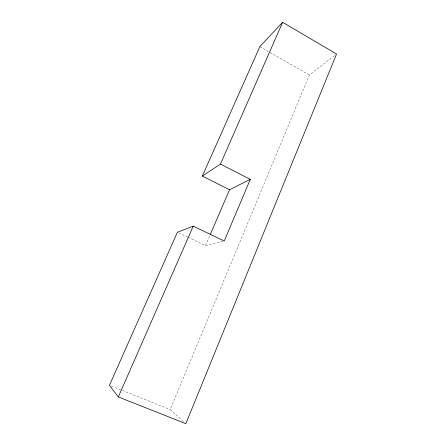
<?xml version="1.0" encoding="UTF-8"?>
<svg xmlns="http://www.w3.org/2000/svg" width="446" height="446" viewBox="0 0 446 446"><rect width="100%" height="100%" fill="white"/><g stroke="black" fill="none" stroke-linecap="round" stroke-linejoin="round"><path stroke-width="0.33" stroke-dasharray="2.23 1.67" d="M183.317 421.42L170.188 409.567L309.396 75.006L336.011 54.445M188.045 237.266L205.539 245.573L209.899 235.427M205.539 245.573L224.221 241.024M111.383 386.063L121.725 390.2M122.371 390.456L170.188 409.567M178.673 232.818L187.42 236.971M259.84 46.657L309.396 75.006"/><path stroke-width="0.67" d="M250.29 179.37L224.221 241.024L193.241 226.133L177.424 232.227L109.443 385.288L118.329 396.94L185.843 423.7L336.557 54.027L282.641 22.3L259.84 46.657L202.367 176.07L229.534 189.751L250.29 179.37L220.458 164.078L202.367 176.07M210.172 234.791L229.534 189.751M118.329 396.94L193.241 226.133M220.458 164.078L282.641 22.3"/></g></svg>
